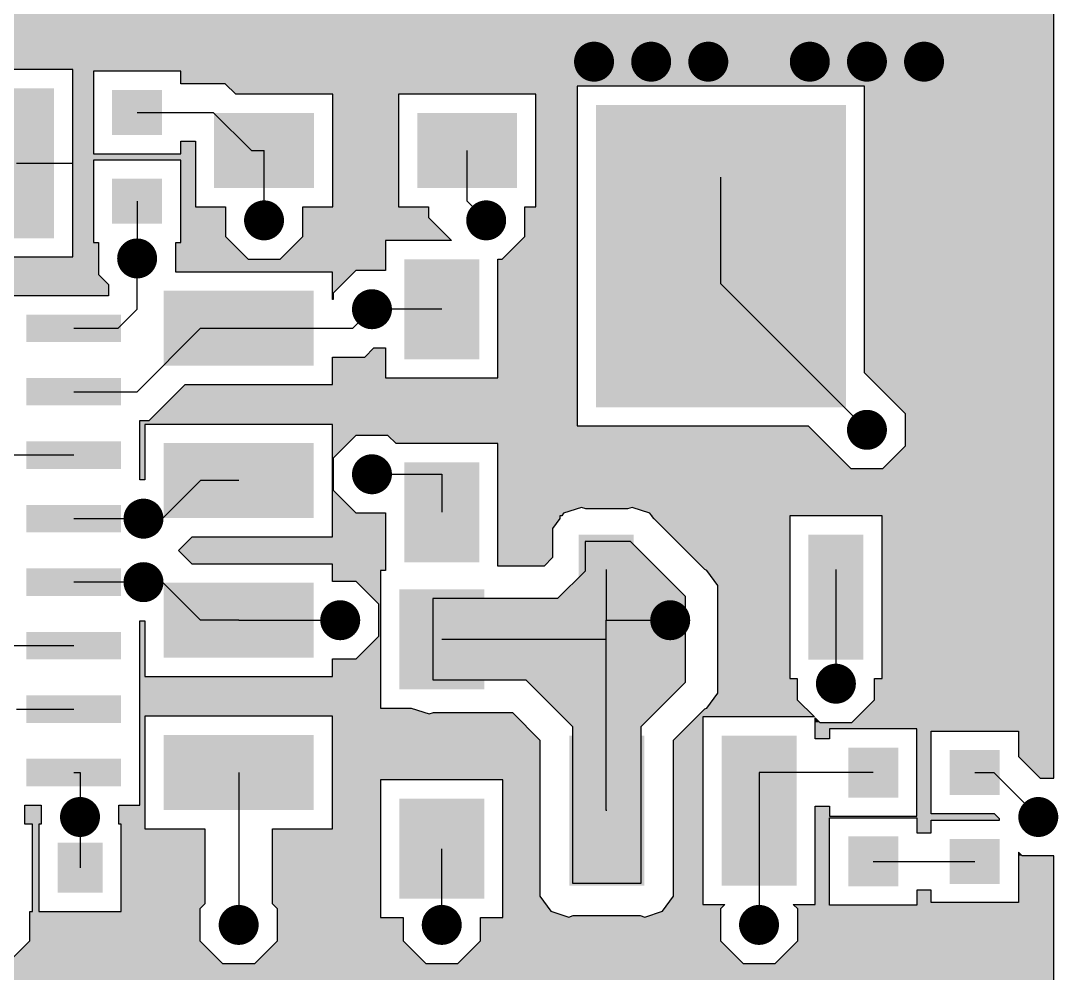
# Model space of a CAD drawing. Extents: x 295 to 953, y 10 to 290.
# Drawn here: x 616.26 to 650.52, y 151.72 to 183.16 of the extents above; entities that cross this region are included whole.
import ezdxf

# ---------------------------------------------------------------- set-up
doc = ezdxf.new("R2010")
doc.units = 0
doc.header["$LTSCALE"] = 5
doc.header["$MEASUREMENT"] = 0
doc.layers.get('0').update_dxf_attribs({"linetype": 'CONTINUOUS', "lineweight": 25})
doc.layers.add('L1-TOP_GBR', color=7, linetype='CONTINUOUS')

msp = doc.modelspace()

# ---------------------------------------------------------------- linework, layer by layer
at = {"const_width": 0.66}
for points in [[(634.859, 181.812, 1), (635.519, 181.812, 1)], [(636.745, 181.812, 1), (637.405, 181.812, 1)], [(638.631, 181.812, 1), (639.291, 181.812, 1)], [(641.984, 181.812, 1), (642.644, 181.812, 1)], [(643.87, 181.812, 1), (644.53, 181.812, 1)], [(645.756, 181.812, 1), (646.416, 181.812, 1)], [(623.962, 176.573, 1), (624.622, 176.573, 1)], [(631.297, 176.573, 1), (631.957, 176.573, 1)], [(619.771, 175.316, 1), (620.431, 175.316, 1)], [(627.525, 173.64, 1), (628.185, 173.64, 1)], [(643.87, 169.658, 1), (644.53, 169.658, 1)], [(627.525, 168.191, 1), (628.185, 168.191, 1)], [(619.981, 166.725, 1), (620.641, 166.725, 1)], [(619.981, 164.629, 1), (620.641, 164.629, 1)], [(626.477, 163.372, 1), (627.137, 163.372, 1)], [(637.374, 163.372, 1), (638.034, 163.372, 1)], [(642.845, 161.276, 1), (643.505, 161.276, 1)], [(617.885, 156.876, 1), (618.545, 156.876, 1)], [(649.528, 156.876, 1), (650.188, 156.876, 1)], [(623.124, 153.313, 1), (623.784, 153.313, 1)], [(629.83, 153.313, 1), (630.49, 153.313, 1)], [(640.307, 153.313, 1), (640.967, 153.313, 1)]]:
    msp.add_lwpolyline(points, format="xyb", close=True, dxfattribs=at)
for points in [[(617.357, 180.934), (617.357, 175.984), (614.882, 180.934), (614.882, 175.984)], [(620.926, 180.878), (620.926, 179.393), (619.276, 180.878), (619.276, 179.393)], [(643.505, 180.387), (643.505, 170.404), (635.255, 180.387), (635.255, 170.404)], [(625.942, 180.116), (625.942, 177.641), (622.642, 180.116), (622.642, 177.641)], [(632.648, 180.116), (632.648, 177.641), (629.348, 180.116), (629.348, 177.641)], [(640.281, 179.168), (640.281, 175.061), (638.479, 179.168), (638.479, 175.061)], [(620.926, 177.945), (620.926, 176.459), (619.276, 177.945), (619.276, 176.459)], [(631.397, 175.29), (631.397, 171.99), (628.922, 175.29), (628.922, 171.99)], [(625.929, 174.249), (625.929, 171.774), (620.979, 174.249), (620.979, 171.774)], [(619.573, 173.465), (619.573, 172.557), (616.438, 173.465), (616.438, 172.557)], [(619.573, 171.369), (619.573, 170.462), (616.438, 171.369), (616.438, 170.462)], [(619.573, 169.274), (619.573, 168.366), (616.438, 169.274), (616.438, 168.366)], [(625.929, 169.219), (625.929, 166.744), (620.979, 169.219), (620.979, 166.744)], [(631.397, 168.584), (631.397, 165.284), (628.922, 168.584), (628.922, 165.284)], [(619.573, 167.178), (619.573, 166.271), (616.438, 167.178), (616.438, 166.271)], [(636.493, 166.196), (636.493, 162.071), (634.678, 166.196), (634.678, 162.071)], [(644.083, 166.196), (644.083, 162.071), (642.268, 166.196), (642.268, 162.071)], [(619.573, 165.083), (619.573, 164.175), (616.438, 165.083), (616.438, 164.175)], [(625.929, 164.609), (625.929, 162.134), (620.979, 164.609), (620.979, 162.134)], [(631.562, 164.393), (631.562, 161.093), (628.757, 164.393), (628.757, 161.093)], [(619.573, 162.987), (619.573, 162.08), (616.438, 162.987), (616.438, 162.08)], [(619.573, 160.892), (619.573, 159.984), (616.438, 160.892), (616.438, 159.984)], [(625.929, 159.58), (625.929, 157.105), (620.979, 159.58), (620.979, 157.105)], [(636.846, 159.56), (636.846, 154.61), (634.371, 159.56), (634.371, 154.61)], [(641.875, 159.56), (641.875, 154.61), (639.4, 159.56), (639.4, 154.61)], [(645.234, 159.167), (645.234, 157.518), (643.584, 159.167), (643.584, 157.518)], [(648.587, 159.085), (648.587, 157.6), (646.937, 159.085), (646.937, 157.6)], [(619.573, 158.796), (619.573, 157.889), (616.438, 158.796), (616.438, 157.889)], [(631.562, 157.478), (631.562, 154.178), (628.757, 157.478), (628.757, 154.178)], [(645.234, 156.234), (645.234, 154.584), (643.584, 156.234), (643.584, 154.584)], [(618.958, 156.024), (618.958, 154.374), (617.473, 156.024), (617.473, 154.374)], [(648.587, 156.151), (648.587, 154.666), (646.937, 156.151), (646.937, 154.666)]]:
    msp.add_solid(points)
at = {"layer": 'L1-TOP_GBR'}
for p, q in [((650.376, 158.154), (650.376, 187.029)), ((617.976, 181.553), (614.264, 181.553)), ((617.976, 175.366), (617.976, 181.553)), ((618.658, 181.497), (618.658, 178.774)), ((621.545, 181.497), (618.658, 181.497)), ((621.545, 181.084), (621.545, 181.497)), ((623.009, 181.084), (621.545, 181.084)), ((623.358, 180.735), (623.009, 181.084)), ((634.636, 181.005), (634.636, 169.785)), ((644.124, 181.005), (634.636, 181.005)), ((644.124, 171.542), (644.124, 181.005)), ((626.561, 180.735), (623.358, 180.735)), ((626.561, 177.022), (626.561, 180.735)), ((628.729, 180.735), (628.729, 177.022)), ((633.267, 180.735), (628.729, 180.735)), ((633.267, 177.022), (633.267, 180.735)), ((620.101, 180.136), (622.616, 180.136)), ((623.873, 178.878), (622.616, 180.136)), ((621.545, 179.187), (622.024, 179.187)), ((621.545, 178.774), (621.545, 179.187)), ((622.024, 179.187), (622.024, 177.022)), ((623.873, 178.878), (624.292, 178.878)), ((624.292, 176.573), (624.292, 178.878)), ((630.998, 177.202), (630.998, 178.878)), ((618.658, 178.774), (621.545, 178.774)), ((618.658, 178.563), (618.658, 175.841)), ((621.545, 178.563), (618.658, 178.563)), ((621.545, 175.841), (621.545, 178.563)), ((616.12, 178.459), (617.976, 178.459)), ((639.38, 174.478), (639.38, 177.994)), ((620.101, 177.202), (620.101, 175.316)), ((631.627, 176.573), (630.998, 177.202)), ((622.024, 177.022), (623.014, 177.022)), ((623.014, 177.022), (623.014, 176.044)), ((625.571, 177.022), (626.561, 177.022)), ((625.571, 176.044), (625.571, 177.022)), ((628.729, 177.022), (629.719, 177.022)), ((629.719, 177.022), (629.719, 176.672)), ((632.905, 177.022), (633.267, 177.022)), ((632.905, 176.044), (632.905, 177.022)), ((629.719, 176.672), (630.483, 175.908)), ((618.658, 175.841), (618.823, 175.841)), ((618.823, 175.841), (618.823, 174.786)), ((621.38, 175.841), (621.545, 175.841)), ((621.38, 174.867), (621.38, 175.841)), ((623.014, 176.044), (623.763, 175.295)), ((624.822, 175.295), (625.571, 176.044)), ((628.304, 175.908), (628.304, 174.918)), ((630.483, 175.908), (628.304, 175.908)), ((632.156, 175.295), (632.905, 176.044)), ((614.264, 175.366), (617.976, 175.366)), ((620.101, 173.64), (620.101, 175.316)), ((623.763, 175.295), (624.822, 175.295)), ((632.016, 175.295), (632.156, 175.295)), ((632.016, 171.371), (632.016, 175.295)), ((618.823, 174.786), (619.153, 174.456)), ((626.548, 174.867), (621.38, 174.867)), ((626.548, 173.96), (626.548, 174.867)), ((627.325, 174.918), (626.576, 174.169)), ((628.304, 174.918), (627.325, 174.918)), ((619.153, 174.456), (619.153, 174.083)), ((644.2, 169.658), (639.38, 174.478)), ((619.153, 174.083), (615.82, 174.083)), ((626.576, 174.169), (626.576, 173.96)), ((626.576, 173.96), (626.548, 173.96)), ((620.101, 173.64), (619.473, 173.011)), ((627.855, 173.64), (627.226, 173.011)), ((630.16, 173.64), (627.855, 173.64)), ((618.006, 173.011), (619.473, 173.011)), ((622.197, 173.011), (620.101, 170.916)), ((622.197, 173.011), (623.454, 173.011)), ((623.454, 173.011), (627.226, 173.011)), ((627.619, 172.062), (627.917, 172.361)), ((627.917, 172.361), (628.304, 172.361)), ((628.304, 172.361), (628.304, 171.371)), ((626.548, 172.062), (627.619, 172.062)), ((626.548, 171.155), (626.548, 172.062)), ((628.304, 171.371), (632.016, 171.371)), ((645.478, 170.188), (644.124, 171.542)), ((620.494, 169.967), (621.682, 171.155)), ((621.682, 171.155), (626.548, 171.155)), ((618.006, 170.916), (620.101, 170.916)), ((620.192, 169.967), (620.494, 169.967)), ((620.192, 168.003), (620.192, 169.967)), ((645.478, 169.129), (645.478, 170.188)), ((620.36, 169.838), (620.36, 168.003)), ((626.548, 169.838), (620.36, 169.838)), ((626.548, 166.126), (626.548, 169.838)), ((634.636, 169.785), (642.264, 169.785)), ((642.264, 169.785), (643.67, 168.379)), ((627.325, 169.47), (626.576, 168.721)), ((628.384, 169.47), (627.325, 169.47)), ((628.652, 169.203), (628.384, 169.47)), ((632.016, 169.203), (628.652, 169.203)), ((632.016, 165.159), (632.016, 169.203)), ((644.729, 168.379), (645.478, 169.129)), ((618.006, 168.82), (615.91, 168.82)), ((626.576, 168.721), (626.576, 167.662)), ((643.67, 168.379), (644.729, 168.379)), ((620.36, 168.003), (620.192, 168.003)), ((620.94, 166.725), (622.197, 167.982)), ((623.454, 167.982), (622.197, 167.982)), ((627.855, 168.191), (630.16, 168.191)), ((630.16, 168.191), (630.16, 166.934)), ((626.576, 167.662), (627.325, 166.913)), ((627.325, 166.913), (628.304, 166.913)), ((628.304, 166.913), (628.304, 165.012)), ((634.184, 166.903), (634.12, 166.815)), ((634.77, 167.094), (634.184, 166.903)), ((634.92, 167.045), (634.77, 167.094)), ((636.296, 167.045), (634.92, 167.045)), ((636.446, 167.094), (636.296, 167.045)), ((637.032, 166.903), (636.446, 167.094)), ((637.096, 166.815), (637.032, 166.903)), ((618.006, 166.725), (620.311, 166.725)), ((620.94, 166.725), (620.311, 166.725)), ((634.059, 166.731), (633.821, 166.404)), ((634.059, 166.815), (634.059, 166.731)), ((634.12, 166.815), (634.059, 166.815)), ((637.111, 166.815), (637.096, 166.815)), ((637.111, 166.795), (637.111, 166.815)), ((637.171, 166.715), (637.111, 166.795)), ((638.842, 165.042), (637.171, 166.715)), ((641.649, 166.815), (641.649, 161.453)), ((644.701, 166.815), (641.649, 166.815)), ((644.701, 161.453), (644.701, 166.815)), ((633.821, 166.404), (633.821, 165.441)), ((621.468, 165.677), (621.916, 166.126)), ((621.916, 166.126), (626.548, 166.126)), ((634.894, 165.972), (634.894, 164.997)), ((636.395, 165.972), (634.894, 165.972)), ((638.208, 164.159), (636.395, 165.972)), ((621.916, 165.228), (621.468, 165.677)), ((626.548, 165.228), (621.916, 165.228)), ((626.548, 164.65), (626.548, 165.228)), ((633.539, 165.159), (632.016, 165.159)), ((633.821, 165.441), (633.539, 165.159)), ((628.139, 165.012), (628.139, 160.474)), ((628.304, 165.012), (628.139, 165.012)), ((634.894, 164.997), (633.983, 164.086)), ((635.585, 165.042), (635.585, 163.372)), ((638.918, 165.017), (638.842, 165.042)), ((639.281, 164.518), (638.918, 165.017)), ((643.175, 165.042), (643.175, 161.276)), ((620.311, 164.629), (618.006, 164.629)), ((620.94, 164.629), (620.311, 164.629)), ((620.94, 164.629), (622.197, 163.372)), ((627.337, 164.65), (626.548, 164.65)), ((628.086, 163.901), (627.337, 164.65)), ((639.281, 160.968), (639.281, 164.518)), ((638.208, 161.327), (638.208, 164.159)), ((628.086, 162.842), (628.086, 163.901)), ((629.864, 164.086), (629.864, 161.4)), ((633.983, 164.086), (629.864, 164.086)), ((620.192, 163.35), (620.36, 163.35)), ((620.192, 157.27), (620.192, 163.35)), ((620.36, 163.35), (620.36, 161.515)), ((623.454, 163.372), (622.197, 163.372)), ((623.454, 163.372), (626.807, 163.372)), ((635.585, 163.372), (637.704, 163.372)), ((635.585, 162.743), (635.585, 163.372)), ((627.337, 162.093), (628.086, 162.842)), ((630.16, 162.743), (635.585, 162.743)), ((635.585, 157.085), (635.585, 162.743)), ((614.234, 162.533), (618.006, 162.533)), ((626.548, 162.093), (627.337, 162.093)), ((626.548, 161.515), (626.548, 162.093)), ((620.36, 161.515), (626.548, 161.515)), ((629.864, 161.4), (632.935, 161.4)), ((632.935, 161.4), (634.475, 159.86)), ((641.649, 161.453), (641.896, 161.453)), ((641.896, 161.453), (641.896, 160.747)), ((644.454, 161.453), (644.701, 161.453)), ((644.454, 160.747), (644.454, 161.453)), ((636.742, 159.86), (638.208, 161.327)), ((638.918, 160.469), (639.281, 160.968)), ((641.896, 160.747), (642.464, 160.179)), ((643.705, 159.997), (644.454, 160.747)), ((616.12, 160.438), (618.006, 160.438)), ((628.139, 160.474), (629.15, 160.474)), ((629.15, 160.474), (629.155, 160.469)), ((629.155, 160.469), (629.741, 160.278)), ((637.814, 159.417), (638.842, 160.445)), ((638.842, 160.445), (638.918, 160.469)), ((620.36, 160.199), (620.36, 156.486)), ((626.548, 160.199), (620.36, 160.199)), ((626.548, 156.486), (626.548, 160.199)), ((629.741, 160.278), (629.891, 160.327)), ((629.891, 160.327), (632.491, 160.327)), ((632.491, 160.327), (633.402, 159.417)), ((638.781, 160.179), (638.781, 153.991)), ((642.464, 160.179), (638.781, 160.179)), ((642.494, 160.149), (642.645, 159.997)), ((642.494, 159.456), (642.494, 160.149)), ((642.645, 159.997), (643.705, 159.997)), ((634.475, 159.86), (634.475, 154.694)), ((636.742, 154.694), (636.742, 159.86)), ((642.965, 159.786), (642.965, 159.456)), ((645.853, 159.786), (642.965, 159.786)), ((645.853, 156.899), (645.853, 159.786)), ((646.318, 159.704), (649.206, 159.704)), ((646.318, 156.981), (646.318, 159.704)), ((649.206, 159.704), (649.206, 158.869)), ((633.402, 159.417), (633.402, 154.262)), ((637.814, 154.262), (637.814, 159.417)), ((642.965, 159.456), (642.494, 159.456)), ((649.206, 158.869), (649.92, 158.154)), ((618.006, 158.343), (618.215, 158.343)), ((618.215, 158.343), (618.215, 156.876)), ((623.454, 158.343), (623.454, 153.313)), ((644.409, 158.343), (640.637, 158.343)), ((640.637, 158.343), (640.637, 157.085)), ((647.762, 158.343), (648.391, 158.343)), ((649.858, 156.876), (648.391, 158.343)), ((628.139, 158.097), (628.139, 153.559)), ((632.181, 158.097), (628.139, 158.097)), ((632.181, 153.559), (632.181, 158.097)), ((649.92, 158.154), (650.376, 158.154)), ((616.396, 157.27), (616.937, 157.27)), ((616.396, 156.643), (616.396, 157.27)), ((616.937, 157.27), (616.937, 156.643)), ((619.494, 157.27), (620.192, 157.27)), ((619.494, 156.643), (619.494, 157.27)), ((635.608, 157.085), (635.585, 157.085)), ((640.637, 157.085), (640.637, 153.313)), ((642.494, 157.229), (642.965, 157.229)), ((642.494, 153.991), (642.494, 157.229)), ((642.965, 157.229), (642.965, 156.899)), ((648.41, 156.981), (646.318, 156.981)), ((648.579, 156.813), (648.41, 156.981)), ((616.643, 156.643), (616.396, 156.643)), ((616.643, 153.756), (616.643, 156.643)), ((616.854, 156.643), (616.854, 153.756)), ((616.937, 156.643), (616.854, 156.643)), ((618.215, 156.876), (618.215, 155.199)), ((619.577, 156.643), (619.494, 156.643)), ((619.577, 153.756), (619.577, 156.643)), ((642.965, 156.899), (645.853, 156.899)), ((642.965, 156.853), (645.853, 156.853)), ((642.965, 153.965), (642.965, 156.853)), ((645.853, 156.853), (645.853, 156.358)), ((646.318, 156.77), (648.579, 156.77)), ((646.318, 156.358), (646.318, 156.77)), ((648.579, 156.77), (648.579, 156.813)), ((620.36, 156.486), (622.34, 156.486)), ((622.34, 156.486), (622.34, 154.008)), ((624.568, 156.486), (626.548, 156.486)), ((624.568, 154.008), (624.568, 156.486)), ((645.853, 156.358), (646.318, 156.358)), ((630.16, 153.313), (630.16, 155.828)), ((649.206, 155.719), (649.206, 154.048)), ((649.328, 155.597), (649.206, 155.719)), ((650.376, 155.597), (649.328, 155.597)), ((650.376, 91.397), (650.376, 155.597)), ((644.409, 155.409), (647.762, 155.409)), ((634.475, 154.694), (636.742, 154.694)), ((633.402, 154.262), (633.765, 153.764)), ((637.451, 153.764), (637.814, 154.262)), ((645.853, 154.46), (645.853, 153.965)), ((646.318, 154.46), (645.853, 154.46)), ((646.318, 154.048), (646.318, 154.46)), ((622.34, 154.008), (622.175, 153.843)), ((622.175, 153.843), (622.175, 152.784)), ((624.733, 153.843), (624.568, 154.008)), ((624.733, 152.784), (624.733, 153.843)), ((638.781, 153.991), (639.507, 153.991)), ((639.507, 153.991), (639.359, 153.843)), ((639.359, 153.843), (639.359, 152.784)), ((641.768, 153.991), (642.494, 153.991)), ((641.916, 153.843), (641.768, 153.991)), ((641.916, 152.784), (641.916, 153.843)), ((645.853, 153.965), (642.965, 153.965)), ((649.206, 154.048), (646.318, 154.048)), ((616.56, 153.756), (616.643, 153.756)), ((616.56, 152.784), (616.56, 153.756)), ((616.854, 153.756), (619.577, 153.756)), ((628.139, 153.559), (628.881, 153.559)), ((628.881, 153.559), (628.881, 152.784)), ((631.439, 153.559), (632.181, 153.559)), ((631.439, 152.784), (631.439, 153.559)), ((633.765, 153.764), (634.351, 153.572)), ((634.351, 153.572), (634.501, 153.622)), ((634.501, 153.622), (636.715, 153.622)), ((636.715, 153.622), (636.865, 153.572)), ((636.865, 153.572), (637.451, 153.764)), ((615.811, 152.035), (616.56, 152.784)), ((622.175, 152.784), (622.925, 152.035)), ((623.984, 152.035), (624.733, 152.784)), ((628.881, 152.784), (629.63, 152.035)), ((630.689, 152.035), (631.439, 152.784)), ((639.359, 152.784), (640.108, 152.035)), ((641.167, 152.035), (641.916, 152.784)), ((622.925, 152.035), (623.984, 152.035)), ((629.63, 152.035), (630.689, 152.035)), ((640.108, 152.035), (641.167, 152.035))]:
    msp.add_line(p, q, dxfattribs=at)
for points in [[(592.342, 181.579), (592.342, 183.467), (650.376, 181.579), (650.376, 183.467)], [(605.327, 181.553), (605.327, 181.579), (650.376, 181.553), (650.376, 181.579)], [(612.947, 181.553), (612.947, 181.553), (614.264, 181.553), (617.976, 181.553)], [(617.976, 181.497), (617.976, 181.553), (650.376, 181.497), (650.376, 181.553)], [(617.976, 178.774), (617.976, 181.497), (618.658, 178.774), (618.658, 181.497)], [(617.976, 181.497), (617.976, 181.497), (618.658, 181.497), (621.545, 181.497)], [(621.545, 181.084), (621.545, 181.497), (650.376, 181.084), (650.376, 181.497)], [(623.088, 181.005), (623.009, 181.084), (650.376, 181.005), (650.376, 181.084)], [(623.358, 180.735), (623.088, 181.005), (634.636, 180.735), (634.636, 181.005)], [(623.088, 181.005), (623.088, 181.005), (634.636, 181.005), (644.124, 181.005)], [(644.124, 171.542), (644.124, 181.005), (650.376, 171.542), (650.376, 181.005)], [(626.561, 177.022), (626.561, 180.735), (628.729, 177.022), (628.729, 180.735)], [(626.561, 180.735), (626.561, 180.735), (628.729, 180.735), (633.267, 180.735)], [(633.267, 177.022), (633.267, 180.735), (634.636, 177.022), (634.636, 180.735)], [(621.545, 178.774), (621.545, 179.187), (622.024, 178.774), (622.024, 179.187)], [(621.545, 179.187), (621.545, 179.187), (622.024, 179.187), (621.545, 179.187)], [(617.976, 178.563), (617.976, 178.774), (622.024, 178.563), (622.024, 178.774)], [(617.976, 175.841), (617.976, 178.563), (618.658, 175.841), (618.658, 178.563)], [(617.976, 178.563), (617.976, 178.563), (618.658, 178.563), (621.545, 178.563)], [(621.545, 177.022), (621.545, 178.563), (622.024, 177.022), (622.024, 178.563)], [(621.545, 176.044), (621.545, 177.022), (623.014, 176.044), (623.014, 177.022)], [(621.545, 177.022), (621.545, 177.022), (623.014, 177.022), (622.024, 177.022)], [(625.571, 176.672), (625.571, 177.022), (629.719, 176.672), (629.719, 177.022)], [(625.571, 177.022), (625.571, 177.022), (629.719, 177.022), (628.729, 177.022)], [(632.905, 176.044), (632.905, 177.022), (634.636, 176.044), (634.636, 177.022)], [(625.571, 176.044), (625.571, 176.672), (630.348, 176.044), (629.719, 176.672)], [(617.976, 175.366), (617.976, 175.841), (618.823, 175.366), (618.823, 175.841)], [(617.976, 175.841), (617.976, 175.841), (618.823, 175.841), (618.658, 175.841)], [(621.38, 175.295), (621.38, 175.841), (623.763, 175.295), (623.217, 175.841)], [(621.545, 175.841), (621.545, 176.044), (623.217, 175.841), (623.014, 176.044)], [(624.822, 175.295), (625.436, 175.908), (628.304, 175.295), (628.304, 175.908)], [(625.436, 175.908), (625.571, 176.044), (630.483, 175.908), (630.348, 176.044)], [(625.436, 175.908), (625.436, 175.908), (628.304, 175.908), (630.483, 175.908)], [(632.156, 175.295), (632.905, 176.044), (634.636, 175.295), (634.636, 176.044)], [(610.064, 174.786), (610.644, 175.366), (618.823, 174.786), (618.823, 175.366)], [(621.38, 174.918), (621.38, 175.295), (628.304, 174.918), (628.304, 175.295)], [(632.016, 171.371), (632.016, 175.295), (634.636, 171.371), (634.636, 175.295)], [(609.734, 174.456), (610.064, 174.786), (619.153, 174.456), (618.823, 174.786)], [(621.38, 174.867), (621.38, 174.918), (627.274, 174.867), (627.325, 174.918)], [(621.38, 174.918), (621.38, 174.918), (627.325, 174.918), (628.304, 174.918)], [(626.548, 174.169), (626.548, 174.867), (626.576, 174.169), (627.274, 174.867)], [(609.525, 174.247), (609.734, 174.456), (619.153, 174.247), (619.153, 174.456)], [(609.48, 174.084), (609.48, 174.247), (619.153, 174.084), (619.153, 174.247)], [(610.553, 174.083), (609.48, 174.084), (619.153, 174.083), (619.153, 174.084)], [(610.553, 174.083), (610.553, 174.083), (615.82, 174.083), (619.153, 174.083)], [(626.548, 173.96), (626.548, 174.169), (626.576, 173.96), (626.576, 174.169)], [(627.619, 172.062), (627.917, 172.361), (628.304, 172.062), (628.304, 172.361)], [(627.917, 172.361), (627.917, 172.361), (628.304, 172.361), (627.917, 172.361)], [(626.548, 171.371), (626.548, 172.062), (628.304, 171.371), (628.304, 172.062)], [(626.548, 171.155), (626.548, 171.371), (634.636, 171.155), (634.636, 171.371)], [(626.548, 171.371), (626.548, 171.371), (628.384, 171.371), (628.304, 171.371)], [(645.478, 170.188), (644.124, 171.542), (650.376, 170.188), (650.376, 171.542)], [(620.494, 169.967), (621.682, 171.155), (634.636, 169.967), (634.636, 171.155)], [(620.192, 169.838), (620.192, 169.967), (634.636, 169.838), (634.636, 169.967)], [(645.478, 169.129), (645.478, 170.188), (650.376, 169.129), (650.376, 170.188)], [(620.192, 168.003), (620.192, 169.838), (620.36, 168.003), (620.36, 169.838)], [(620.192, 169.838), (620.192, 169.838), (620.36, 169.838), (626.548, 169.838)], [(626.548, 169.785), (626.548, 169.838), (634.636, 169.785), (634.636, 169.838)], [(626.548, 169.47), (626.548, 169.785), (642.579, 169.47), (642.264, 169.785)], [(626.548, 169.785), (626.548, 169.785), (642.264, 169.785), (634.636, 169.785)], [(626.548, 168.721), (626.548, 169.47), (626.576, 168.721), (627.325, 169.47)], [(626.548, 169.47), (626.548, 169.47), (627.325, 169.47), (628.384, 169.47)], [(628.652, 169.203), (628.384, 169.47), (642.847, 169.203), (642.579, 169.47)], [(632.016, 168.379), (632.016, 169.203), (643.67, 168.379), (642.847, 169.203)], [(644.729, 168.379), (645.478, 169.129), (650.376, 168.379), (650.376, 169.129)], [(626.548, 167.662), (626.548, 168.721), (626.576, 167.662), (626.576, 168.721)], [(632.016, 167.094), (632.016, 168.379), (650.376, 167.094), (650.376, 168.379)], [(632.016, 168.379), (632.016, 168.379), (644.701, 168.379), (643.67, 168.379)], [(626.548, 166.913), (626.548, 167.662), (627.325, 166.913), (626.576, 167.662)], [(626.548, 166.126), (626.548, 166.913), (628.304, 166.126), (628.304, 166.913)], [(626.548, 166.913), (626.548, 166.913), (628.304, 166.913), (627.325, 166.913)], [(632.016, 166.903), (632.016, 167.094), (634.184, 166.903), (634.77, 167.094)], [(632.016, 166.815), (632.016, 166.903), (634.12, 166.815), (634.184, 166.903)], [(634.92, 167.045), (634.77, 167.094), (636.296, 167.045), (636.446, 167.094)], [(637.032, 166.903), (636.446, 167.094), (650.376, 166.903), (650.376, 167.094)], [(637.096, 166.815), (637.032, 166.903), (650.376, 166.815), (650.376, 166.903)], [(632.016, 166.731), (632.016, 166.815), (634.059, 166.731), (634.059, 166.815)], [(632.016, 166.815), (632.016, 166.815), (634.059, 166.815), (634.12, 166.815)], [(632.016, 166.404), (632.016, 166.731), (633.821, 166.404), (634.059, 166.731)], [(637.111, 166.795), (637.111, 166.815), (641.649, 166.795), (641.649, 166.815)], [(637.111, 166.815), (637.111, 166.815), (641.649, 166.815), (644.701, 166.815)], [(637.171, 166.715), (637.111, 166.795), (641.649, 166.715), (641.649, 166.795)], [(638.842, 165.042), (637.171, 166.715), (641.649, 165.042), (641.649, 166.715)], [(644.701, 161.453), (644.701, 166.815), (650.376, 161.453), (650.376, 166.815)], [(632.016, 165.441), (632.016, 166.404), (633.821, 165.441), (633.821, 166.404)], [(621.468, 165.677), (621.916, 166.126), (628.304, 165.677), (628.304, 166.126)], [(634.894, 164.997), (634.894, 165.972), (637.37, 164.997), (636.395, 165.972)], [(634.894, 165.972), (634.894, 165.972), (636.395, 165.972), (634.894, 165.972)], [(621.916, 165.228), (621.468, 165.677), (628.304, 165.228), (628.304, 165.677)], [(626.548, 165.012), (626.548, 165.228), (628.304, 165.012), (628.304, 165.228)], [(632.016, 165.159), (632.016, 165.441), (633.539, 165.159), (633.821, 165.441)], [(626.548, 164.65), (626.548, 165.012), (628.139, 164.65), (628.139, 165.012)], [(626.548, 165.012), (626.548, 165.012), (628.139, 165.012), (628.304, 165.012)], [(634.055, 164.159), (634.894, 164.997), (638.208, 164.159), (637.37, 164.997)], [(638.918, 165.017), (638.842, 165.042), (641.649, 165.017), (641.649, 165.042)], [(639.281, 164.518), (638.918, 165.017), (641.649, 164.518), (641.649, 165.017)], [(628.086, 163.901), (627.337, 164.65), (628.139, 163.901), (628.139, 164.65)], [(639.281, 161.453), (639.281, 164.518), (641.649, 161.453), (641.649, 164.518)], [(633.983, 164.086), (634.055, 164.159), (638.208, 164.086), (638.208, 164.159)], [(628.086, 162.842), (628.086, 163.901), (628.139, 162.842), (628.139, 163.901)], [(629.864, 161.4), (629.864, 164.086), (638.208, 161.4), (638.208, 164.086)], [(620.192, 161.515), (620.192, 163.35), (620.36, 161.515), (620.36, 163.35)], [(620.192, 163.35), (620.192, 163.35), (620.36, 163.35), (620.192, 163.35)], [(627.337, 162.093), (628.086, 162.842), (628.139, 162.093), (628.139, 162.842)], [(626.548, 161.515), (626.548, 162.093), (628.139, 161.515), (628.139, 162.093)], [(620.192, 160.474), (620.192, 161.515), (628.139, 160.474), (628.139, 161.515)], [(633.008, 161.327), (632.935, 161.4), (638.208, 161.327), (638.208, 161.4)], [(639.281, 160.968), (639.281, 161.453), (641.896, 160.968), (641.896, 161.453)], [(639.281, 161.453), (639.281, 161.453), (641.896, 161.453), (641.649, 161.453)], [(644.454, 160.747), (644.454, 161.453), (650.376, 160.747), (650.376, 161.453)], [(634.475, 159.86), (633.008, 161.327), (636.742, 159.86), (638.208, 161.327)], [(638.918, 160.469), (639.12, 160.747), (642.173, 160.469), (641.896, 160.747)], [(639.12, 160.747), (639.281, 160.968), (641.896, 160.747), (641.896, 160.968)], [(643.705, 159.997), (644.454, 160.747), (650.376, 159.997), (650.376, 160.747)], [(620.192, 160.469), (620.192, 160.474), (629.155, 160.469), (629.15, 160.474)], [(620.192, 160.474), (620.192, 160.474), (629.15, 160.474), (628.139, 160.474)], [(620.192, 160.278), (620.192, 160.469), (629.741, 160.278), (629.155, 160.469)], [(638.576, 160.179), (638.842, 160.445), (642.464, 160.179), (642.198, 160.445)], [(638.842, 160.445), (638.918, 160.469), (642.198, 160.445), (642.173, 160.469)], [(620.192, 160.199), (620.192, 160.278), (632.62, 160.199), (632.541, 160.278)], [(620.192, 157.27), (620.192, 160.199), (620.36, 157.27), (620.36, 160.199)], [(620.192, 160.199), (620.192, 160.199), (620.36, 160.199), (626.548, 160.199)], [(626.548, 159.417), (626.548, 160.199), (633.402, 159.417), (632.62, 160.199)], [(629.741, 160.278), (629.891, 160.327), (632.541, 160.278), (632.491, 160.327)], [(629.891, 160.327), (629.891, 160.327), (632.181, 160.327), (629.891, 160.327)], [(637.814, 159.417), (638.576, 160.179), (638.781, 159.417), (638.781, 160.179)], [(638.576, 160.179), (638.576, 160.179), (638.781, 160.179), (642.464, 160.179)], [(642.494, 159.997), (642.494, 160.149), (642.645, 159.997), (642.494, 160.149)], [(642.494, 159.786), (642.494, 159.997), (650.376, 159.786), (650.376, 159.997)], [(634.475, 154.694), (634.475, 159.86), (636.742, 154.694), (636.742, 159.86)], [(642.494, 159.456), (642.494, 159.786), (642.965, 159.456), (642.965, 159.786)], [(642.494, 159.786), (642.494, 159.786), (642.965, 159.786), (645.853, 159.786)], [(645.853, 159.704), (645.853, 159.786), (650.376, 159.704), (650.376, 159.786)], [(645.853, 156.981), (645.853, 159.704), (646.318, 156.981), (646.318, 159.704)], [(645.853, 159.704), (645.853, 159.704), (646.318, 159.704), (649.206, 159.704)], [(649.206, 158.869), (649.206, 159.704), (650.376, 158.869), (650.376, 159.704)], [(626.548, 158.097), (626.548, 159.417), (633.402, 158.097), (633.402, 159.417)], [(637.814, 154.262), (637.814, 159.417), (638.781, 154.262), (638.781, 159.417)], [(649.92, 158.154), (649.206, 158.869), (650.376, 158.154), (650.376, 158.869)], [(626.548, 156.486), (626.548, 158.097), (628.139, 156.486), (628.139, 158.097)], [(626.548, 158.097), (626.548, 158.097), (628.139, 158.097), (632.181, 158.097)], [(632.181, 154.262), (632.181, 158.097), (633.402, 154.262), (633.402, 158.097)], [(616.396, 156.643), (616.396, 157.27), (616.937, 156.643), (616.937, 157.27)], [(616.396, 157.27), (616.396, 157.27), (616.937, 157.27), (616.396, 157.27)], [(619.494, 156.643), (619.494, 157.27), (620.36, 156.643), (620.36, 157.27)], [(642.494, 156.899), (642.494, 157.229), (642.965, 156.899), (642.965, 157.229)], [(642.494, 157.229), (642.494, 157.229), (642.965, 157.229), (642.494, 157.229)], [(645.853, 156.899), (645.853, 156.981), (648.493, 156.899), (648.41, 156.981)], [(645.853, 156.981), (645.853, 156.981), (648.41, 156.981), (646.318, 156.981)], [(616.643, 153.756), (616.643, 156.643), (616.854, 153.756), (616.854, 156.643)], [(616.643, 156.643), (616.643, 156.643), (616.854, 156.643), (616.937, 156.643)], [(619.577, 156.486), (619.577, 156.643), (620.36, 156.486), (620.36, 156.643)], [(642.494, 156.853), (642.494, 156.899), (648.539, 156.853), (648.493, 156.899)], [(642.494, 153.991), (642.494, 156.853), (642.965, 153.991), (642.965, 156.853)], [(642.494, 156.853), (642.494, 156.853), (642.965, 156.853), (645.853, 156.853)], [(645.853, 156.813), (645.853, 156.853), (648.579, 156.813), (648.539, 156.853)], [(645.853, 156.77), (645.853, 156.813), (648.579, 156.77), (648.579, 156.813)], [(645.853, 156.358), (645.853, 156.77), (646.318, 156.358), (646.318, 156.77)], [(645.853, 156.77), (645.853, 156.77), (646.318, 156.77), (648.579, 156.77)], [(619.577, 154.008), (619.577, 156.486), (622.34, 154.008), (622.34, 156.486)], [(619.577, 156.486), (619.577, 156.486), (622.34, 156.486), (621.545, 156.486)], [(619.577, 156.486), (619.577, 156.486), (621.545, 156.486), (620.36, 156.486)], [(624.568, 154.008), (624.568, 156.486), (628.139, 154.008), (628.139, 156.486)], [(649.206, 155.597), (649.206, 155.719), (649.328, 155.597), (649.206, 155.719)], [(649.206, 154.048), (649.206, 155.597), (650.376, 154.048), (650.376, 155.597)], [(649.206, 155.597), (649.206, 155.597), (650.376, 155.597), (649.328, 155.597)], [(632.181, 153.764), (632.181, 154.262), (633.765, 153.764), (633.402, 154.262)], [(637.617, 153.991), (637.814, 154.262), (638.781, 153.991), (638.781, 154.262)], [(645.853, 154.048), (645.853, 154.46), (646.318, 154.048), (646.318, 154.46)], [(645.853, 154.46), (645.853, 154.46), (646.318, 154.46), (645.853, 154.46)], [(619.577, 153.843), (619.577, 154.008), (622.175, 153.843), (622.34, 154.008)], [(619.577, 153.756), (619.577, 153.843), (622.175, 153.756), (622.175, 153.843)], [(624.733, 153.843), (624.568, 154.008), (628.139, 153.843), (628.139, 154.008)], [(624.733, 153.559), (624.733, 153.843), (628.139, 153.559), (628.139, 153.843)], [(637.451, 153.764), (637.509, 153.843), (639.359, 153.764), (639.359, 153.843)], [(637.509, 153.843), (637.617, 153.991), (639.359, 153.843), (639.507, 153.991)], [(637.617, 153.991), (637.617, 153.991), (639.507, 153.991), (638.781, 153.991)], [(641.794, 153.965), (641.768, 153.991), (642.965, 153.965), (642.965, 153.991)], [(641.916, 153.843), (641.794, 153.965), (650.376, 153.843), (650.376, 153.965)], [(641.794, 153.965), (641.794, 153.965), (644.124, 153.965), (642.965, 153.965)], [(641.916, 152.784), (641.916, 153.843), (650.376, 152.784), (650.376, 153.843)], [(645.853, 153.965), (645.853, 154.048), (650.376, 153.965), (650.376, 154.048)], [(645.853, 154.048), (645.853, 154.048), (648.292, 154.048), (646.318, 154.048)], [(616.56, 152.784), (616.561, 153.755), (622.175, 152.784), (622.175, 153.755)], [(616.561, 153.755), (616.561, 153.756), (617.976, 153.755), (616.854, 153.756)], [(617.976, 153.755), (619.577, 153.756), (622.175, 153.755), (622.175, 153.756)], [(624.733, 152.784), (624.733, 153.559), (628.881, 152.784), (628.881, 153.559)], [(624.733, 153.559), (624.733, 153.559), (628.881, 153.559), (628.139, 153.559)], [(631.439, 152.784), (631.439, 153.559), (639.359, 152.784), (639.359, 153.559)], [(632.181, 153.572), (632.181, 153.764), (634.351, 153.572), (633.765, 153.764)], [(632.181, 153.559), (632.181, 153.572), (639.359, 153.559), (639.359, 153.572)], [(634.351, 153.572), (634.501, 153.622), (636.865, 153.572), (636.715, 153.622)], [(634.501, 153.622), (634.501, 153.622), (636.715, 153.622), (634.501, 153.622)], [(636.865, 153.572), (637.451, 153.764), (639.359, 153.572), (639.359, 153.764)], [(615.811, 152.035), (616.56, 152.784), (622.925, 152.035), (622.175, 152.784)], [(623.984, 152.035), (624.733, 152.784), (629.63, 152.035), (628.881, 152.784)], [(630.689, 152.035), (631.439, 152.784), (640.108, 152.035), (639.359, 152.784)], [(641.167, 152.035), (641.916, 152.784), (650.376, 152.035), (650.376, 152.784)], [(589.199, 150.401), (589.199, 152.035), (650.376, 150.401), (650.376, 152.035)]]:
    msp.add_solid(points, dxfattribs=at)

doc.saveas('drawing.dxf')
